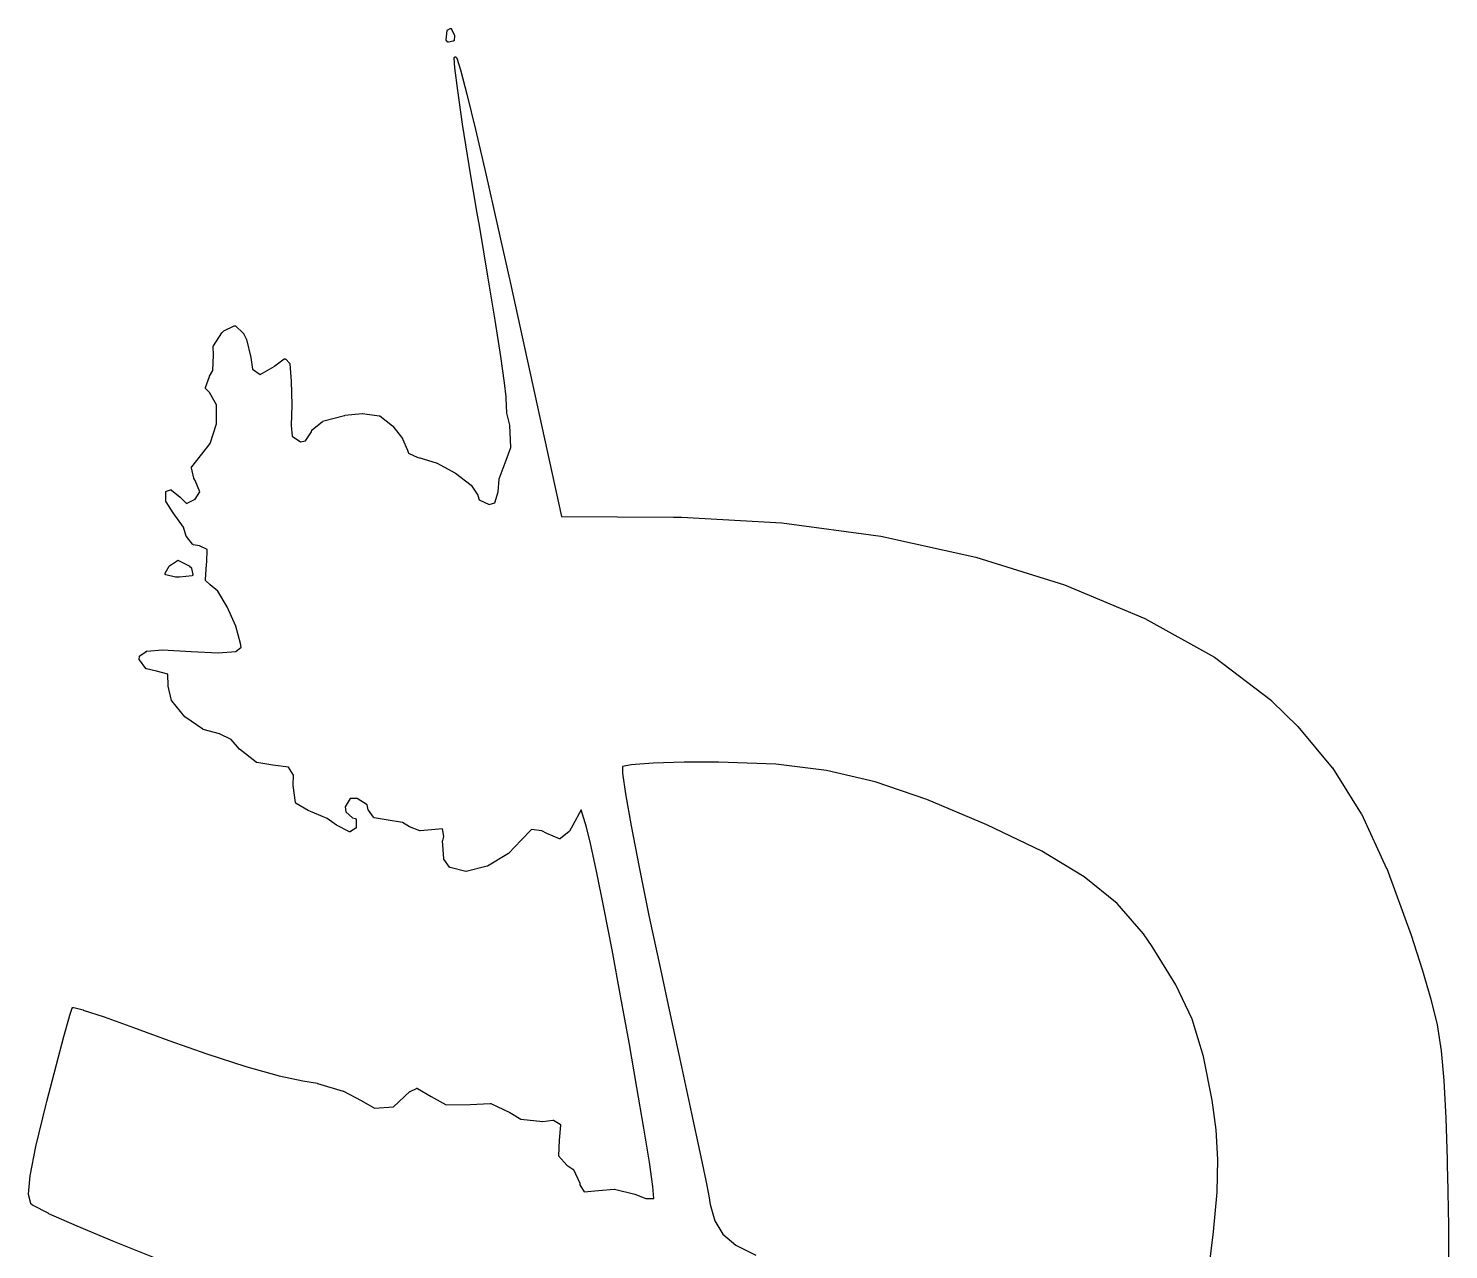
# Model space of a CAD drawing. Extents: x 42 to 258, y -102 to -28.
# Drawn here: x 124.07 to 130.65, y -83.6 to -77.94 of the extents above; entities that cross this region are included whole.
import ezdxf

# ---------------------------------------------------------------- set-up
doc = ezdxf.new("R2010")
doc.units = 0
doc.header["$MEASUREMENT"] = 0
doc.layers.add('BLACK', color=7, linetype='CONTINUOUS')

msp = doc.modelspace()

# ---------------------------------------------------------------- linework, layer by layer
at = {"layer": 'Black'}
for p, q in [((126.005, -77.9964), (126.009, -77.9533)), ((126.009, -77.9526), (126.01, -77.9519)), ((126.009, -77.9533), (126.009, -77.9526)), ((126.01, -77.9511), (126.011, -77.9504)), ((126.01, -77.9516), (126.01, -77.9511)), ((126.01, -77.9518), (126.01, -77.9516)), ((126.01, -77.9519), (126.01, -77.9518)), ((126.011, -77.9498), (126.012, -77.9494)), ((126.011, -77.9502), (126.011, -77.9498)), ((126.011, -77.9503), (126.011, -77.9502)), ((126.011, -77.9504), (126.011, -77.9503)), ((126.012, -77.9494), (126.023, -77.9437)), ((126.023, -77.9435), (126.024, -77.9433)), ((126.023, -77.9437), (126.023, -77.9435)), ((126.024, -77.9433), (126.025, -77.9432)), ((126.024, -77.9433), (126.024, -77.9433)), ((126.025, -77.9432), (126.025, -77.9432)), ((126.025, -77.9432), (126.026, -77.9432)), ((126.026, -77.9432), (126.026, -77.9433)), ((126.026, -77.9432), (126.026, -77.9432)), ((126.026, -77.9433), (126.027, -77.9435)), ((126.027, -77.9435), (126.027, -77.9436)), ((126.027, -77.9436), (126.028, -77.9438)), ((126.028, -77.9438), (126.028, -77.9439)), ((126.028, -77.9439), (126.028, -77.9443)), ((126.028, -77.9443), (126.029, -77.9447)), ((126.029, -77.9447), (126.029, -77.9449)), ((126.029, -77.9449), (126.029, -77.9451)), ((126.029, -77.9451), (126.029, -77.9456)), ((126.029, -77.9456), (126.03, -77.9461)), ((126.03, -77.9461), (126.043, -77.976)), ((126.005, -77.9966), (126.005, -77.9964)), ((126.005, -77.9968), (126.005, -77.9966)), ((126.005, -77.9974), (126.005, -77.9968)), ((126.005, -77.9981), (126.005, -77.9974)), ((126.005, -77.9983), (126.005, -77.9981)), ((126.005, -77.9985), (126.005, -77.9983)), ((126.005, -77.9991), (126.005, -77.9985)), ((126.006, -77.9997), (126.005, -77.9991)), ((126.006, -77.9998), (126.006, -77.9997)), ((126.006, -78), (126.006, -77.9998)), ((126.01, -78.0054), (126.006, -78)), ((126.01, -78.0055), (126.01, -78.0054)), ((126.011, -78.0056), (126.01, -78.0055)), ((126.011, -78.006), (126.011, -78.0056)), ((126.012, -78.0065), (126.011, -78.006)), ((126.012, -78.0066), (126.012, -78.0065)), ((126.012, -78.0065), (126.012, -78.0065)), ((126.013, -78.0069), (126.012, -78.0066)), ((126.013, -78.0071), (126.013, -78.0069)), ((126.014, -78.0072), (126.013, -78.0071)), ((126.013, -78.0071), (126.013, -78.0071)), ((126.015, -78.0071), (126.014, -78.0071)), ((126.014, -78.0071), (126.014, -78.0072)), ((126.037, -78.0021), (126.015, -78.0071)), ((126.015, -78.0071), (126.015, -78.0071)), ((126.015, -78.0071), (126.015, -78.0071)), ((126.038, -78.0018), (126.037, -78.0019)), ((126.037, -78.0019), (126.037, -78.0021)), ((126.039, -78.0014), (126.038, -78.0016)), ((126.038, -78.0016), (126.038, -78.0018)), ((126.04, -78.0002), (126.039, -78.0005)), ((126.039, -78.0005), (126.039, -78.0009)), ((126.039, -78.0009), (126.039, -78.0011)), ((126.039, -78.0011), (126.039, -78.0014)), ((126.041, -77.9987), (126.04, -77.9991)), ((126.04, -77.9991), (126.04, -77.9995)), ((126.04, -77.9995), (126.04, -77.9999)), ((126.04, -77.9999), (126.04, -78.0002)), ((126.043, -77.9787), (126.041, -77.9979)), ((126.041, -77.9979), (126.041, -77.9983)), ((126.041, -77.9983), (126.041, -77.9987)), ((126.043, -77.976), (126.043, -77.9765)), ((126.043, -77.9765), (126.043, -77.9769)), ((126.043, -77.9769), (126.043, -77.9773)), ((126.043, -77.9773), (126.043, -77.9777)), ((126.043, -77.9777), (126.043, -77.9782)), ((126.043, -77.9782), (126.043, -77.9787)), ((126.042, -78.0778), (126.043, -78.0772)), ((126.042, -78.0784), (126.042, -78.0778)), ((126.042, -78.0786), (126.042, -78.0784)), ((126.042, -78.0788), (126.042, -78.0786)), ((126.042, -78.0794), (126.042, -78.0788)), ((126.042, -78.0801), (126.042, -78.0794)), ((126.044, -78.1255), (126.042, -78.0801)), ((126.043, -78.0764), (126.044, -78.0759)), ((126.043, -78.0769), (126.043, -78.0764)), ((126.043, -78.077), (126.043, -78.0769)), ((126.043, -78.0772), (126.043, -78.077)), ((126.044, -78.0757), (126.045, -78.0754)), ((126.044, -78.0758), (126.044, -78.0757)), ((126.044, -78.0759), (126.044, -78.0758)), ((126.045, -78.0754), (126.045, -78.0751)), ((126.045, -78.0751), (126.046, -78.0751)), ((126.046, -78.075), (126.047, -78.0749)), ((126.046, -78.0751), (126.046, -78.075)), ((126.046, -78.075), (126.046, -78.075)), ((126.047, -78.0749), (126.047, -78.0749)), ((126.047, -78.0749), (126.047, -78.0749)), ((126.047, -78.0749), (126.048, -78.0751)), ((126.048, -78.0751), (126.049, -78.0753)), ((126.049, -78.0753), (126.049, -78.0754)), ((126.049, -78.0754), (126.049, -78.0754)), ((126.049, -78.0754), (126.05, -78.0759)), ((126.05, -78.0759), (126.05, -78.0762)), ((126.05, -78.0762), (126.053, -78.0789)), ((126.053, -78.0789), (126.053, -78.0793)), ((126.053, -78.0793), (126.054, -78.0796)), ((126.054, -78.0796), (126.054, -78.08)), ((126.054, -78.08), (126.054, -78.0803)), ((126.054, -78.0803), (126.054, -78.0807)), ((126.054, -78.0807), (126.054, -78.0811)), ((126.054, -78.0811), (126.071, -78.1347)), ((126.044, -78.1257), (126.044, -78.1255)), ((126.044, -78.1259), (126.044, -78.1257)), ((126.058, -78.2316), (126.044, -78.1259)), ((126.071, -78.1347), (126.071, -78.1348)), ((126.071, -78.1348), (126.071, -78.1349)), ((126.071, -78.1349), (126.1, -78.2476)), ((126.058, -78.2317), (126.058, -78.2316)), ((126.058, -78.2316), (126.058, -78.2316)), ((126.081, -78.3865), (126.058, -78.2317)), ((126.1, -78.2476), (126.1, -78.2476)), ((126.1, -78.2476), (126.1, -78.2477)), ((126.1, -78.2477), (126.14, -78.4112)), ((126.111, -78.5793), (126.081, -78.3865)), ((126.081, -78.3865), (126.081, -78.3865)), ((126.081, -78.3865), (126.081, -78.3865)), ((126.14, -78.4112), (126.14, -78.4113)), ((126.14, -78.4113), (126.14, -78.4113)), ((126.14, -78.4113), (126.188, -78.6175)), ((126.111, -78.5794), (126.111, -78.5793)), ((126.148, -78.7991), (126.111, -78.5794)), ((126.111, -78.5794), (126.111, -78.5794)), ((126.188, -78.6175), (126.188, -78.6175)), ((126.188, -78.6175), (126.188, -78.6175)), ((126.188, -78.6175), (126.243, -78.8582)), ((126.16, -78.8662), (126.148, -78.7991)), ((126.148, -78.7991), (126.148, -78.7991)), ((126.148, -78.7991), (126.148, -78.7991)), ((126.198, -79.0921), (126.16, -78.8662)), ((126.16, -78.8662), (126.16, -78.8662)), ((126.243, -78.8582), (126.243, -78.8582)), ((126.243, -78.8582), (126.243, -78.8582)), ((126.243, -78.8582), (126.302, -79.1252)), ((126.232, -79.2948), (126.198, -79.0921)), ((126.198, -79.0921), (126.198, -79.0921)), ((126.302, -79.1252), (126.302, -79.1252)), ((126.302, -79.1252), (126.302, -79.1252)), ((126.302, -79.1252), (126.539, -80.2046)), ((124.926, -79.415), (124.965, -79.3533)), ((124.965, -79.3527), (124.966, -79.3521)), ((124.965, -79.3533), (124.965, -79.3527)), ((124.966, -79.3521), (124.974, -79.3455)), ((124.974, -79.3455), (124.975, -79.3452)), ((124.975, -79.3449), (125.023, -79.3214)), ((124.975, -79.3452), (124.975, -79.3449)), ((125.023, -79.3214), (125.024, -79.3213)), ((125.024, -79.3211), (125.025, -79.3209)), ((125.024, -79.3213), (125.024, -79.3211)), ((125.024, -79.3211), (125.024, -79.3211)), ((125.025, -79.3209), (125.025, -79.3209)), ((125.025, -79.3209), (125.026, -79.3209)), ((125.026, -79.3209), (125.026, -79.321)), ((125.026, -79.321), (125.027, -79.321)), ((125.027, -79.321), (125.027, -79.3212)), ((125.027, -79.3212), (125.027, -79.3213)), ((125.027, -79.3213), (125.028, -79.3216)), ((125.028, -79.3216), (125.028, -79.3218)), ((125.028, -79.3218), (125.029, -79.322)), ((125.029, -79.322), (125.029, -79.3222)), ((125.029, -79.3222), (125.064, -79.3555)), ((126.258, -79.4632), (126.232, -79.2948)), ((126.232, -79.2948), (126.232, -79.2948)), ((124.925, -79.4156), (124.926, -79.415)), ((124.925, -79.4161), (124.925, -79.4156)), ((124.925, -79.4164), (124.925, -79.4161)), ((124.925, -79.4166), (124.925, -79.4164)), ((124.925, -79.4172), (124.925, -79.4166)), ((124.925, -79.4178), (124.925, -79.4172)), ((124.926, -79.4579), (124.925, -79.4178)), ((125.064, -79.3555), (125.065, -79.3562)), ((125.065, -79.3562), (125.065, -79.3569)), ((125.065, -79.3569), (125.079, -79.3845)), ((125.079, -79.3845), (125.08, -79.3851)), ((125.08, -79.3851), (125.08, -79.3856)), ((125.08, -79.3856), (125.099, -79.4676)), ((124.923, -79.5287), (124.926, -79.4579)), ((125.099, -79.4676), (125.099, -79.4678)), ((125.099, -79.4678), (125.099, -79.468)), ((125.099, -79.468), (125.108, -79.5219)), ((125.211, -79.5066), (125.254, -79.4751)), ((125.254, -79.475), (125.255, -79.4747)), ((125.254, -79.4751), (125.254, -79.475)), ((125.254, -79.4751), (125.254, -79.4751)), ((125.255, -79.4747), (125.256, -79.4743)), ((125.256, -79.4742), (125.257, -79.4741)), ((125.256, -79.4743), (125.256, -79.4742)), ((125.256, -79.4743), (125.256, -79.4743)), ((125.256, -79.4743), (125.256, -79.4743)), ((125.257, -79.4741), (125.257, -79.4741)), ((125.257, -79.4741), (125.257, -79.4741)), ((125.257, -79.4741), (125.258, -79.4743)), ((125.258, -79.4743), (125.259, -79.4745)), ((125.259, -79.4745), (125.259, -79.4746)), ((125.259, -79.4746), (125.259, -79.4746)), ((125.259, -79.4746), (125.26, -79.4751)), ((125.26, -79.4751), (125.26, -79.4755)), ((125.26, -79.4755), (125.26, -79.4756)), ((125.26, -79.4756), (125.261, -79.4756)), ((125.261, -79.4756), (125.279, -79.4944)), ((126.275, -79.5858), (126.258, -79.4632)), ((124.908, -79.5553), (124.923, -79.5287)), ((125.108, -79.5219), (125.143, -79.5469)), ((125.143, -79.5469), (125.207, -79.5105)), ((125.207, -79.5105), (125.211, -79.5069)), ((125.211, -79.5068), (125.211, -79.5066)), ((125.211, -79.5069), (125.211, -79.5068)), ((125.279, -79.4944), (125.279, -79.4951)), ((125.279, -79.4951), (125.28, -79.4958)), ((125.28, -79.4958), (125.28, -79.4958)), ((125.28, -79.4958), (125.28, -79.4958)), ((125.28, -79.4958), (125.28, -79.4966)), ((125.28, -79.4966), (125.28, -79.4974)), ((125.28, -79.4974), (125.287, -79.5776)), ((124.889, -79.6067), (124.908, -79.5561)), ((124.889, -79.6069), (124.889, -79.6067)), ((124.889, -79.607), (124.889, -79.6069)), ((124.889, -79.6077), (124.889, -79.607)), ((124.889, -79.6084), (124.889, -79.6077)), ((124.889, -79.6086), (124.889, -79.6084)), ((124.889, -79.6087), (124.889, -79.6086)), ((124.889, -79.6094), (124.889, -79.6087)), ((124.889, -79.6101), (124.889, -79.6094)), ((124.889, -79.6103), (124.889, -79.6101)), ((124.889, -79.6104), (124.889, -79.6103)), ((124.89, -79.611), (124.889, -79.6104)), ((124.89, -79.6117), (124.89, -79.611)), ((124.89, -79.6119), (124.89, -79.6117)), ((124.89, -79.6117), (124.89, -79.6117)), ((124.908, -79.6309), (124.89, -79.6119)), ((124.908, -79.5557), (124.908, -79.5553)), ((124.908, -79.5561), (124.908, -79.5557)), ((125.287, -79.5776), (125.287, -79.5778)), ((125.287, -79.5778), (125.287, -79.5779)), ((125.287, -79.5779), (125.289, -79.6882)), ((126.282, -79.6511), (126.275, -79.5858)), ((124.94, -79.6873), (124.908, -79.6309)), ((126.282, -79.6575), (126.282, -79.6511)), ((126.282, -79.6578), (126.282, -79.6575)), ((126.282, -79.658), (126.282, -79.6578)), ((126.286, -79.7254), (126.282, -79.658)), ((124.94, -79.7755), (124.94, -79.6873)), ((125.289, -79.6885), (125.286, -79.7831)), ((125.289, -79.6882), (125.289, -79.6883)), ((125.289, -79.6883), (125.289, -79.6885)), ((125.432, -79.7639), (125.534, -79.7364)), ((125.534, -79.7364), (125.535, -79.7364)), ((125.535, -79.7363), (125.616, -79.7271)), ((125.535, -79.7364), (125.535, -79.7363)), ((125.616, -79.7271), (125.616, -79.7271)), ((125.616, -79.7271), (125.617, -79.7271)), ((125.617, -79.7271), (125.694, -79.7384)), ((125.694, -79.7384), (125.695, -79.7386)), ((125.695, -79.7386), (125.695, -79.7386)), ((125.695, -79.7386), (125.695, -79.7388)), ((125.695, -79.7388), (125.696, -79.739)), ((125.696, -79.739), (125.696, -79.7392)), ((125.696, -79.7392), (125.697, -79.7394)), ((125.697, -79.7394), (125.756, -79.7855)), ((126.286, -79.7259), (126.286, -79.7254)), ((126.286, -79.7264), (126.286, -79.7259)), ((126.3, -79.7826), (126.286, -79.7264)), ((124.911, -79.8664), (124.94, -79.7755)), ((125.286, -79.7831), (125.291, -79.8325)), ((125.353, -79.8544), (125.381, -79.8132)), ((125.381, -79.8132), (125.382, -79.8058)), ((125.382, -79.8049), (125.382, -79.8041)), ((125.382, -79.8041), (125.382, -79.8041)), ((125.382, -79.8041), (125.383, -79.8041)), ((125.382, -79.8057), (125.382, -79.8049)), ((125.382, -79.8058), (125.382, -79.8057)), ((125.382, -79.8057), (125.382, -79.8057)), ((125.383, -79.8035), (125.384, -79.8028)), ((125.383, -79.8041), (125.383, -79.8035)), ((125.384, -79.8028), (125.431, -79.7648)), ((125.384, -79.8028), (125.384, -79.8028)), ((125.384, -79.8028), (125.384, -79.8028)), ((125.431, -79.7644), (125.432, -79.764)), ((125.431, -79.7646), (125.431, -79.7644)), ((125.431, -79.7648), (125.431, -79.7646)), ((125.431, -79.7648), (125.431, -79.7648)), ((125.432, -79.764), (125.432, -79.7639)), ((125.432, -79.764), (125.432, -79.764)), ((125.756, -79.7855), (125.757, -79.786)), ((125.757, -79.786), (125.757, -79.7864)), ((125.757, -79.7864), (125.802, -79.844)), ((126.304, -79.8847), (126.3, -79.7826)), ((124.873, -79.9161), (124.911, -79.8664)), ((125.291, -79.8325), (125.33, -79.8595)), ((125.33, -79.8595), (125.353, -79.8544)), ((125.802, -79.844), (125.802, -79.8446)), ((125.802, -79.8446), (125.803, -79.8451)), ((125.803, -79.8451), (125.825, -79.8976)), ((124.826, -79.9747), (124.873, -79.9161)), ((125.825, -79.8976), (125.825, -79.8979)), ((125.825, -79.8979), (125.825, -79.8981)), ((125.825, -79.8981), (125.83, -79.9124)), ((125.83, -79.9124), (125.873, -79.9325)), ((125.873, -79.9325), (125.881, -79.9328)), ((125.881, -79.9328), (125.881, -79.9329)), ((125.881, -79.9329), (125.882, -79.933)), ((125.882, -79.933), (125.959, -79.9562)), ((126.25, -80.0311), (126.282, -79.9434)), ((126.282, -79.9434), (126.304, -79.8847)), ((126.282, -79.9434), (126.282, -79.9434)), ((126.282, -79.9434), (126.282, -79.9434)), ((124.825, -79.9756), (124.826, -79.9752)), ((124.825, -79.9759), (124.825, -79.9756)), ((124.825, -79.9763), (124.825, -79.9759)), ((124.825, -79.9767), (124.825, -79.9763)), ((124.825, -79.9772), (124.825, -79.9767)), ((124.825, -79.9776), (124.825, -79.9772)), ((124.825, -79.978), (124.825, -79.9776)), ((124.825, -79.9785), (124.825, -79.978)), ((124.825, -79.9789), (124.825, -79.9785)), ((124.836, -80.0282), (124.825, -79.9789)), ((124.826, -79.9752), (124.826, -79.9747)), ((125.959, -79.9562), (125.96, -79.9564)), ((125.96, -79.9564), (125.96, -79.9566)), ((125.96, -79.9566), (126.048, -80.0039)), ((126.048, -80.0039), (126.048, -80.0041)), ((126.048, -80.0041), (126.048, -80.0043)), ((126.048, -80.0043), (126.12, -80.0594)), ((124.836, -80.0285), (124.836, -80.0282)), ((124.836, -80.0287), (124.836, -80.0285)), ((124.836, -80.0293), (124.836, -80.0287)), ((124.836, -80.0299), (124.836, -80.0293)), ((124.837, -80.03), (124.836, -80.0299)), ((124.837, -80.0303), (124.837, -80.03)), ((124.842, -80.0377), (124.837, -80.0303)), ((124.864, -80.0908), (124.842, -80.0377)), ((126.12, -80.0594), (126.121, -80.0599)), ((126.121, -80.0599), (126.121, -80.0607)), ((126.121, -80.0607), (126.151, -80.1071)), ((126.246, -80.0907), (126.25, -80.0325)), ((126.25, -80.0318), (126.25, -80.0311)), ((126.25, -80.0325), (126.25, -80.0318)), ((124.705, -80.0909), (124.706, -80.0903)), ((124.705, -80.0911), (124.705, -80.0909)), ((124.705, -80.0913), (124.705, -80.0911)), ((124.705, -80.092), (124.705, -80.0913)), ((124.705, -80.0926), (124.705, -80.092)), ((124.706, -80.1353), (124.705, -80.0926)), ((124.706, -80.0894), (124.707, -80.0889)), ((124.706, -80.0896), (124.706, -80.0894)), ((124.706, -80.0897), (124.706, -80.0896)), ((124.706, -80.0903), (124.706, -80.0897)), ((124.707, -80.1358), (124.706, -80.1353)), ((124.707, -80.0884), (124.708, -80.0882)), ((124.707, -80.0885), (124.707, -80.0884)), ((124.707, -80.0889), (124.707, -80.0885)), ((124.707, -80.1363), (124.707, -80.1358)), ((124.707, -80.1367), (124.707, -80.1363)), ((124.707, -80.137), (124.707, -80.1367)), ((124.707, -80.1375), (124.707, -80.137)), ((124.707, -80.1379), (124.707, -80.1375)), ((124.74, -80.1878), (124.707, -80.1379)), ((124.708, -80.088), (124.709, -80.0877)), ((124.708, -80.0882), (124.708, -80.088)), ((124.709, -80.0877), (124.728, -80.0821)), ((124.728, -80.082), (124.729, -80.0819)), ((124.728, -80.0821), (124.728, -80.082)), ((124.729, -80.0819), (124.729, -80.0819)), ((124.729, -80.0819), (124.729, -80.0819)), ((124.729, -80.0819), (124.73, -80.082)), ((124.73, -80.082), (124.731, -80.0822)), ((124.731, -80.0822), (124.731, -80.0822)), ((124.731, -80.0822), (124.731, -80.0823)), ((124.731, -80.0823), (124.732, -80.0827)), ((124.732, -80.0827), (124.732, -80.083)), ((124.732, -80.083), (124.772, -80.1157)), ((124.772, -80.1157), (124.772, -80.1159)), ((124.772, -80.1159), (124.772, -80.1161)), ((124.772, -80.1161), (124.801, -80.1457)), ((124.801, -80.1457), (124.842, -80.1253)), ((124.842, -80.1253), (124.864, -80.0908)), ((126.151, -80.1071), (126.152, -80.1077)), ((126.152, -80.1077), (126.152, -80.1082)), ((126.152, -80.1082), (126.158, -80.128)), ((126.158, -80.128), (126.204, -80.1498)), ((126.204, -80.1498), (126.23, -80.1417)), ((126.23, -80.1417), (126.246, -80.0907)), ((124.787, -80.2548), (124.74, -80.1878)), ((124.74, -80.1878), (124.74, -80.1878)), ((124.74, -80.1878), (124.74, -80.1878)), ((126.539, -80.2046), (127.058, -80.2079)), ((127.058, -80.2079), (127.058, -80.2079)), ((127.058, -80.2079), (127.058, -80.2079)), ((127.058, -80.2079), (127.094, -80.2083)), ((127.094, -80.2083), (127.094, -80.2083)), ((127.094, -80.2083), (127.095, -80.2083)), ((127.095, -80.2083), (127.56, -80.2341)), ((124.8, -80.2956), (124.787, -80.2548)), ((127.56, -80.2341), (127.56, -80.2341)), ((127.56, -80.2341), (127.56, -80.2341)), ((127.56, -80.2341), (128.018, -80.2971)), ((124.8, -80.2957), (124.8, -80.2956)), ((124.8, -80.2956), (124.8, -80.2956)), ((124.8, -80.2964), (124.8, -80.2957)), ((124.801, -80.2971), (124.8, -80.2964)), ((124.801, -80.2972), (124.801, -80.2971)), ((124.83, -80.3341), (124.801, -80.2972)), ((124.801, -80.2972), (124.801, -80.2972)), ((124.831, -80.3347), (124.83, -80.3341)), ((124.83, -80.3341), (124.83, -80.3341)), ((124.83, -80.3341), (124.83, -80.3341)), ((124.832, -80.3353), (124.831, -80.3347)), ((124.832, -80.3356), (124.832, -80.3353)), ((124.832, -80.3353), (124.832, -80.3353)), ((124.832, -80.3353), (124.832, -80.3353)), ((124.833, -80.3359), (124.832, -80.3356)), ((124.862, -80.3414), (124.833, -80.3359)), ((124.833, -80.3359), (124.833, -80.3359)), ((124.833, -80.3359), (124.833, -80.3359)), ((124.898, -80.3575), (124.862, -80.3414)), ((128.018, -80.2971), (128.018, -80.2971)), ((128.018, -80.2971), (128.018, -80.2971)), ((128.018, -80.2971), (128.458, -80.3941)), ((124.896, -80.4173), (124.898, -80.3575)), ((128.458, -80.3941), (128.458, -80.3941)), ((128.458, -80.3941), (128.458, -80.3942)), ((128.458, -80.3942), (128.869, -80.5219)), ((124.702, -80.4687), (124.703, -80.4685)), ((124.702, -80.4693), (124.702, -80.4687)), ((124.702, -80.4699), (124.702, -80.4693)), ((124.702, -80.4701), (124.702, -80.4699)), ((124.702, -80.4703), (124.702, -80.4701)), ((124.702, -80.471), (124.702, -80.4703)), ((124.702, -80.4716), (124.702, -80.471)), ((124.702, -80.4718), (124.702, -80.4716)), ((124.702, -80.4721), (124.702, -80.4718)), ((124.703, -80.4726), (124.702, -80.4721)), ((124.703, -80.4683), (124.721, -80.4358)), ((124.703, -80.4685), (124.703, -80.4683)), ((124.703, -80.4733), (124.703, -80.4726)), ((124.703, -80.4734), (124.703, -80.4733)), ((124.721, -80.4348), (124.722, -80.4344)), ((124.721, -80.4352), (124.721, -80.4348)), ((124.721, -80.4355), (124.721, -80.4352)), ((124.721, -80.4358), (124.721, -80.4355)), ((124.722, -80.434), (124.76, -80.4091)), ((124.722, -80.4342), (124.722, -80.434)), ((124.722, -80.4344), (124.722, -80.4342)), ((124.76, -80.4089), (124.761, -80.4084)), ((124.76, -80.4091), (124.76, -80.4089)), ((124.76, -80.4091), (124.76, -80.4091)), ((124.76, -80.4091), (124.76, -80.4091)), ((124.761, -80.4084), (124.761, -80.4084)), ((124.761, -80.4084), (124.761, -80.4084)), ((124.761, -80.4084), (124.762, -80.4084)), ((124.762, -80.4084), (124.763, -80.4083)), ((124.763, -80.4083), (124.763, -80.4083)), ((124.763, -80.4083), (124.764, -80.4085)), ((124.763, -80.4083), (124.763, -80.4083)), ((124.764, -80.4085), (124.765, -80.4088)), ((124.765, -80.4088), (124.765, -80.4088)), ((124.765, -80.4088), (124.765, -80.4088)), ((124.765, -80.4088), (124.814, -80.4337)), ((124.814, -80.4337), (124.815, -80.4342)), ((124.815, -80.4342), (124.816, -80.4347)), ((124.816, -80.4347), (124.824, -80.4436)), ((124.824, -80.4436), (124.824, -80.444)), ((124.824, -80.444), (124.825, -80.4444)), ((124.825, -80.4444), (124.825, -80.4447)), ((124.825, -80.4447), (124.825, -80.4451)), ((124.825, -80.4451), (124.825, -80.4455)), ((124.825, -80.4455), (124.825, -80.446)), ((124.825, -80.446), (124.831, -80.4734)), ((124.889, -80.4972), (124.894, -80.4269)), ((124.894, -80.4261), (124.896, -80.4173)), ((124.894, -80.4265), (124.894, -80.4261)), ((124.894, -80.4269), (124.894, -80.4265)), ((124.703, -80.4736), (124.703, -80.4734)), ((124.703, -80.4741), (124.703, -80.4736)), ((124.704, -80.4746), (124.703, -80.4741)), ((124.704, -80.4747), (124.704, -80.4746)), ((124.704, -80.4748), (124.704, -80.4747)), ((124.705, -80.4751), (124.704, -80.4748)), ((124.705, -80.4754), (124.705, -80.4751)), ((124.706, -80.4754), (124.705, -80.4754)), ((124.706, -80.4755), (124.706, -80.4754)), ((124.75, -80.4863), (124.706, -80.4755)), ((124.751, -80.4864), (124.75, -80.4863)), ((124.75, -80.4863), (124.75, -80.4863)), ((124.768, -80.4867), (124.751, -80.4864)), ((124.769, -80.4867), (124.768, -80.4867)), ((124.827, -80.4794), (124.769, -80.4867)), ((124.769, -80.4867), (124.769, -80.4867)), ((124.828, -80.479), (124.827, -80.4792)), ((124.827, -80.4792), (124.827, -80.4794)), ((124.829, -80.4785), (124.828, -80.4788)), ((124.828, -80.4788), (124.828, -80.4789)), ((124.828, -80.4789), (124.828, -80.479)), ((124.83, -80.4779), (124.829, -80.4781)), ((124.829, -80.4781), (124.829, -80.4785)), ((124.831, -80.4767), (124.83, -80.4773)), ((124.83, -80.4773), (124.83, -80.4778)), ((124.83, -80.4778), (124.83, -80.4779)), ((124.831, -80.4734), (124.831, -80.474)), ((124.831, -80.474), (124.831, -80.4746)), ((124.831, -80.4746), (124.831, -80.4749)), ((124.831, -80.4749), (124.831, -80.4751)), ((124.831, -80.4751), (124.831, -80.4757)), ((124.831, -80.4757), (124.831, -80.4763)), ((124.831, -80.4763), (124.831, -80.4765)), ((124.831, -80.4765), (124.831, -80.4767)), ((124.889, -80.4977), (124.889, -80.4972)), ((124.889, -80.4981), (124.889, -80.4977)), ((124.889, -80.4985), (124.889, -80.4981)), ((124.889, -80.499), (124.889, -80.4985)), ((124.889, -80.4994), (124.889, -80.499)), ((124.889, -80.4998), (124.889, -80.4994)), ((124.89, -80.5001), (124.889, -80.4998)), ((124.89, -80.5005), (124.89, -80.5001)), ((124.89, -80.5008), (124.89, -80.5005)), ((124.89, -80.5012), (124.89, -80.5008)), ((124.911, -80.5216), (124.89, -80.5012)), ((124.911, -80.5217), (124.911, -80.5216)), ((124.911, -80.5218), (124.911, -80.5217)), ((124.947, -80.5516), (124.911, -80.5218)), ((128.869, -80.5219), (128.869, -80.522)), ((128.869, -80.522), (128.87, -80.522)), ((128.87, -80.522), (129.242, -80.6773)), ((124.99, -80.624), (124.947, -80.5516)), ((125.03, -80.7138), (124.99, -80.624)), ((125.052, -80.794), (125.03, -80.7138)), ((129.242, -80.6773), (129.242, -80.6774)), ((129.242, -80.6774), (129.242, -80.6775)), ((129.242, -80.6775), (129.565, -80.8571)), ((125.054, -80.81), (125.052, -80.794)), ((124.582, -80.8661), (124.584, -80.8542)), ((124.582, -80.8664), (124.582, -80.8661)), ((124.582, -80.8667), (124.582, -80.8664)), ((124.582, -80.8672), (124.582, -80.8667)), ((124.582, -80.8678), (124.582, -80.8672)), ((124.582, -80.8681), (124.582, -80.8678)), ((124.582, -80.8684), (124.582, -80.8681)), ((124.584, -80.8531), (124.585, -80.8525)), ((124.584, -80.8538), (124.584, -80.8531)), ((124.584, -80.854), (124.584, -80.8538)), ((124.584, -80.8542), (124.584, -80.854)), ((124.585, -80.8517), (124.586, -80.8512)), ((124.585, -80.8522), (124.585, -80.8517)), ((124.585, -80.8524), (124.585, -80.8522)), ((124.585, -80.8525), (124.585, -80.8524)), ((124.586, -80.8509), (124.615, -80.8301)), ((124.586, -80.8511), (124.586, -80.8509)), ((124.586, -80.8512), (124.586, -80.8511)), ((124.615, -80.8299), (124.616, -80.8296)), ((124.615, -80.8301), (124.615, -80.8299)), ((124.616, -80.8295), (124.616, -80.8293)), ((124.616, -80.8293), (124.617, -80.8293)), ((124.616, -80.8296), (124.616, -80.8295)), ((124.617, -80.8292), (124.691, -80.8233)), ((124.617, -80.8293), (124.617, -80.8292)), ((124.691, -80.8233), (124.691, -80.8233)), ((124.691, -80.8233), (124.691, -80.8233)), ((124.691, -80.8233), (124.823, -80.8306)), ((124.823, -80.8306), (124.948, -80.8371)), ((124.948, -80.8371), (125.03, -80.8303)), ((125.03, -80.8303), (125.054, -80.81)), ((129.565, -80.8571), (129.565, -80.8574)), ((129.565, -80.8574), (129.565, -80.8575)), ((129.565, -80.8575), (129.828, -81.0583)), ((124.582, -80.8689), (124.582, -80.8684)), ((124.583, -80.8694), (124.582, -80.8689)), ((124.583, -80.8697), (124.583, -80.8694)), ((124.583, -80.8699), (124.583, -80.8697)), ((124.613, -80.9099), (124.583, -80.8699)), ((124.614, -80.9107), (124.613, -80.9099)), ((124.613, -80.9099), (124.613, -80.9099)), ((124.613, -80.9099), (124.613, -80.9099)), ((124.615, -80.9111), (124.614, -80.9107)), ((124.616, -80.9115), (124.615, -80.9111)), ((124.615, -80.9111), (124.615, -80.9111)), ((124.615, -80.9111), (124.615, -80.9111)), ((124.616, -80.9118), (124.616, -80.9115)), ((124.663, -80.922), (124.616, -80.9118)), ((124.616, -80.9118), (124.616, -80.9118)), ((124.616, -80.9118), (124.616, -80.9118)), ((124.715, -80.9363), (124.663, -80.922)), ((124.717, -80.9896), (124.715, -80.9363)), ((124.717, -80.9897), (124.717, -80.9896)), ((124.717, -80.9901), (124.717, -80.9897)), ((124.717, -80.9904), (124.717, -80.9901)), ((124.717, -80.9908), (124.717, -80.9904)), ((124.732, -81.0581), (124.717, -80.9908)), ((124.732, -81.0584), (124.732, -81.0581)), ((124.732, -81.0587), (124.732, -81.0584)), ((124.732, -81.0592), (124.732, -81.0587)), ((124.732, -81.0597), (124.732, -81.0592)), ((124.733, -81.06), (124.732, -81.0597)), ((124.733, -81.0602), (124.733, -81.06)), ((124.793, -81.1329), (124.733, -81.0602)), ((129.828, -81.0583), (129.828, -81.0585)), ((129.828, -81.0585), (129.828, -81.0587)), ((129.828, -81.0587), (129.951, -81.1786)), ((124.793, -81.1334), (124.793, -81.1329)), ((124.794, -81.1339), (124.793, -81.1334)), ((124.877, -81.1909), (124.794, -81.1339)), ((124.877, -81.1912), (124.877, -81.1909)), ((124.878, -81.1916), (124.877, -81.1912)), ((124.954, -81.2121), (124.878, -81.1916)), ((129.951, -81.1786), (129.951, -81.1788)), ((129.951, -81.1788), (129.951, -81.179)), ((129.951, -81.179), (130.11, -81.3695)), ((125.009, -81.2393), (124.954, -81.2121)), ((125.047, -81.2833), (125.009, -81.2393)), ((125.047, -81.2836), (125.047, -81.2833)), ((125.047, -81.284), (125.047, -81.2836)), ((125.125, -81.3443), (125.047, -81.284)), ((125.125, -81.3445), (125.125, -81.3443)), ((125.126, -81.3447), (125.125, -81.3445)), ((125.126, -81.3448), (125.126, -81.3447)), ((125.127, -81.3451), (125.126, -81.3448)), ((125.127, -81.3453), (125.127, -81.3451)), ((125.127, -81.3451), (125.127, -81.3451)), ((125.201, -81.3575), (125.127, -81.3453)), ((125.274, -81.3662), (125.201, -81.3575)), ((125.201, -81.3575), (125.201, -81.3575)), ((125.201, -81.3575), (125.201, -81.3575)), ((125.297, -81.4038), (125.274, -81.3662)), ((126.822, -81.3645), (126.821, -81.394)), ((126.821, -81.394), (126.835, -81.4899)), ((126.862, -81.3555), (126.822, -81.3645)), ((126.963, -81.348), (126.862, -81.3555)), ((127.107, -81.3437), (126.963, -81.348)), ((127.266, -81.3432), (127.107, -81.3437)), ((127.532, -81.3533), (127.266, -81.3432)), ((127.766, -81.3821), (127.532, -81.3533)), ((127.992, -81.4349), (127.766, -81.3821)), ((130.11, -81.3695), (130.11, -81.3698)), ((130.11, -81.3698), (130.111, -81.37)), ((130.111, -81.37), (130.244, -81.5833)), ((125.296, -81.4509), (125.297, -81.4038)), ((125.296, -81.4513), (125.296, -81.4509)), ((125.296, -81.4516), (125.296, -81.4513)), ((125.307, -81.5312), (125.296, -81.4516)), ((128.232, -81.5171), (127.992, -81.4349)), ((125.56, -81.5117), (125.536, -81.5505)), ((125.592, -81.5113), (125.56, -81.5117)), ((125.639, -81.5409), (125.592, -81.5113)), ((126.835, -81.4899), (126.861, -81.6385)), ((128.51, -81.6338), (128.232, -81.5171)), ((125.308, -81.5316), (125.307, -81.5312)), ((125.308, -81.5321), (125.308, -81.5316)), ((125.308, -81.5325), (125.308, -81.5321)), ((125.308, -81.5328), (125.308, -81.5325)), ((125.308, -81.5332), (125.308, -81.5328)), ((125.308, -81.5336), (125.308, -81.5332)), ((125.309, -81.5339), (125.308, -81.5336)), ((125.309, -81.5342), (125.309, -81.5339)), ((125.309, -81.5345), (125.309, -81.5342)), ((125.31, -81.5348), (125.309, -81.5345)), ((125.365, -81.5678), (125.31, -81.5348)), ((125.365, -81.568), (125.365, -81.5678)), ((125.365, -81.5682), (125.365, -81.568)), ((125.453, -81.6041), (125.365, -81.5682)), ((125.536, -81.5505), (125.54, -81.5744)), ((125.54, -81.5744), (125.571, -81.602)), ((125.643, -81.5644), (125.639, -81.5409)), ((125.644, -81.5645), (125.643, -81.5644)), ((125.644, -81.5647), (125.644, -81.5645)), ((125.644, -81.5653), (125.644, -81.5647)), ((125.644, -81.566), (125.644, -81.5653)), ((125.644, -81.5661), (125.644, -81.566)), ((125.644, -81.5663), (125.644, -81.5661)), ((125.668, -81.599), (125.644, -81.5663)), ((126.63, -81.5652), (126.592, -81.6359)), ((126.654, -81.6443), (126.63, -81.5652)), ((130.244, -81.5833), (130.244, -81.5836)), ((130.244, -81.5836), (130.245, -81.5838)), ((130.245, -81.5838), (130.362, -81.8365)), ((125.497, -81.6349), (125.453, -81.6041)), ((125.497, -81.6351), (125.497, -81.6349)), ((125.497, -81.6353), (125.497, -81.6351)), ((125.556, -81.666), (125.497, -81.6353)), ((125.586, -81.6494), (125.562, -81.6657)), ((125.571, -81.602), (125.584, -81.6053)), ((125.584, -81.6053), (125.584, -81.6055)), ((125.584, -81.6055), (125.585, -81.6057)), ((125.585, -81.6057), (125.585, -81.6059)), ((125.585, -81.6059), (125.586, -81.606)), ((125.586, -81.606), (125.586, -81.6064)), ((125.586, -81.6064), (125.586, -81.6068)), ((125.586, -81.6068), (125.587, -81.607)), ((125.587, -81.6489), (125.586, -81.6494)), ((125.587, -81.607), (125.587, -81.6072)), ((125.587, -81.6072), (125.587, -81.6078)), ((125.587, -81.6078), (125.587, -81.6083)), ((125.587, -81.6083), (125.587, -81.6085)), ((125.587, -81.6085), (125.588, -81.6088)), ((125.588, -81.6475), (125.587, -81.6482)), ((125.587, -81.6482), (125.587, -81.6483)), ((125.587, -81.6483), (125.587, -81.6484)), ((125.587, -81.6484), (125.587, -81.6489)), ((125.588, -81.6088), (125.588, -81.6094)), ((125.588, -81.6094), (125.588, -81.61)), ((125.588, -81.61), (125.588, -81.6451)), ((125.588, -81.6451), (125.588, -81.6459)), ((125.588, -81.6459), (125.588, -81.6466)), ((125.588, -81.6466), (125.588, -81.6467)), ((125.588, -81.6467), (125.588, -81.6468)), ((125.588, -81.6468), (125.588, -81.6475)), ((125.668, -81.5991), (125.668, -81.599)), ((125.668, -81.5993), (125.668, -81.5991)), ((125.669, -81.5997), (125.668, -81.5993)), ((125.669, -81.6002), (125.669, -81.5997)), ((125.669, -81.6003), (125.669, -81.6002)), ((125.669, -81.6004), (125.669, -81.6003)), ((125.67, -81.6006), (125.669, -81.6004)), ((125.671, -81.6009), (125.67, -81.6006)), ((125.671, -81.601), (125.671, -81.6009)), ((125.671, -81.6009), (125.671, -81.6009)), ((125.727, -81.6115), (125.671, -81.601)), ((125.802, -81.6234), (125.727, -81.6115)), ((125.727, -81.6115), (125.727, -81.6115)), ((125.727, -81.6115), (125.727, -81.6115)), ((125.834, -81.6437), (125.802, -81.6234)), ((125.835, -81.6439), (125.834, -81.6437)), ((125.835, -81.6441), (125.835, -81.6439)), ((125.882, -81.6621), (125.835, -81.6441)), ((125.936, -81.6568), (125.884, -81.6625)), ((125.988, -81.6524), (125.936, -81.6568)), ((125.993, -81.6876), (125.988, -81.6524)), ((126.4, -81.6557), (126.352, -81.7053)), ((126.448, -81.6619), (126.4, -81.6557)), ((126.592, -81.636), (126.576, -81.6639)), ((126.592, -81.6359), (126.592, -81.6359)), ((126.592, -81.6359), (126.592, -81.636)), ((126.674, -81.7208), (126.654, -81.6443)), ((126.861, -81.6385), (126.898, -81.83)), ((128.764, -81.7565), (128.51, -81.6338)), ((125.557, -81.666), (125.556, -81.666)), ((125.557, -81.6663), (125.557, -81.666)), ((125.557, -81.666), (125.557, -81.666)), ((125.558, -81.6665), (125.557, -81.6663)), ((125.559, -81.6665), (125.558, -81.6665)), ((125.558, -81.6665), (125.558, -81.6665)), ((125.558, -81.6665), (125.558, -81.6665)), ((125.56, -81.6665), (125.559, -81.6665)), ((125.561, -81.6661), (125.56, -81.6664)), ((125.56, -81.6664), (125.56, -81.6664)), ((125.56, -81.6664), (125.56, -81.6665)), ((125.562, -81.6658), (125.561, -81.6658)), ((125.561, -81.6658), (125.561, -81.6661)), ((125.562, -81.6657), (125.562, -81.6658)), ((125.882, -81.6622), (125.882, -81.6621)), ((125.882, -81.6623), (125.882, -81.6622)), ((125.883, -81.6624), (125.882, -81.6623)), ((125.884, -81.6624), (125.883, -81.6625)), ((125.883, -81.6625), (125.883, -81.6624)), ((125.884, -81.6625), (125.884, -81.6624)), ((125.988, -81.7087), (125.989, -81.7079)), ((125.993, -81.7906), (125.988, -81.7087)), ((125.989, -81.7072), (125.993, -81.6876)), ((125.989, -81.7079), (125.989, -81.7072)), ((126.352, -81.7054), (126.294, -81.7665)), ((126.352, -81.7053), (126.352, -81.7054)), ((126.471, -81.6746), (126.448, -81.6619)), ((126.471, -81.6747), (126.471, -81.6746)), ((126.471, -81.6749), (126.471, -81.6747)), ((126.53, -81.6984), (126.471, -81.6749)), ((126.53, -81.6985), (126.53, -81.6984)), ((126.53, -81.6984), (126.53, -81.6984)), ((126.53, -81.6986), (126.53, -81.6985)), ((126.531, -81.6988), (126.53, -81.6986)), ((126.532, -81.6987), (126.531, -81.6988)), ((126.531, -81.6988), (126.531, -81.6988)), ((126.531, -81.6988), (126.531, -81.6988)), ((126.533, -81.6986), (126.532, -81.6987)), ((126.534, -81.6981), (126.533, -81.6985)), ((126.533, -81.6985), (126.533, -81.6985)), ((126.533, -81.6985), (126.533, -81.6986)), ((126.535, -81.6977), (126.534, -81.6981)), ((126.575, -81.6653), (126.535, -81.6977)), ((126.535, -81.6977), (126.535, -81.6977)), ((126.535, -81.6977), (126.535, -81.6977)), ((126.576, -81.664), (126.575, -81.6646)), ((126.575, -81.6646), (126.575, -81.6653)), ((126.575, -81.6653), (126.575, -81.6653)), ((126.575, -81.6653), (126.575, -81.6653)), ((126.576, -81.6639), (126.576, -81.664)), ((126.576, -81.664), (126.576, -81.664)), ((126.701, -81.8492), (126.674, -81.7208)), ((126.293, -81.7673), (126.196, -81.8253)), ((126.294, -81.7669), (126.293, -81.7673)), ((126.294, -81.7665), (126.294, -81.7669)), ((128.96, -81.8749), (128.764, -81.7565)), ((125.994, -81.7911), (125.993, -81.7906)), ((125.994, -81.7916), (125.994, -81.7911)), ((125.994, -81.7919), (125.994, -81.7916)), ((125.994, -81.7923), (125.994, -81.7919)), ((125.994, -81.7927), (125.994, -81.7923)), ((125.994, -81.7931), (125.994, -81.7927)), ((126.02, -81.8302), (125.994, -81.7931)), ((126.02, -81.8303), (126.02, -81.8302)), ((126.02, -81.8302), (126.02, -81.8302)), ((126.021, -81.8308), (126.02, -81.8303)), ((126.021, -81.8314), (126.021, -81.8308)), ((126.021, -81.8315), (126.021, -81.8314)), ((126.022, -81.8318), (126.021, -81.8315)), ((126.021, -81.8315), (126.021, -81.8315)), ((126.023, -81.8322), (126.022, -81.8318)), ((126.095, -81.8505), (126.023, -81.8322)), ((126.023, -81.8322), (126.023, -81.8322)), ((126.023, -81.8322), (126.023, -81.8322)), ((126.096, -81.8506), (126.095, -81.8505)), ((126.097, -81.8506), (126.096, -81.8507)), ((126.096, -81.8507), (126.096, -81.8506)), ((126.098, -81.8505), (126.097, -81.8506)), ((126.097, -81.8506), (126.097, -81.8507)), ((126.097, -81.8507), (126.097, -81.8506)), ((126.195, -81.8258), (126.098, -81.8505)), ((126.196, -81.8255), (126.195, -81.8258)), ((126.196, -81.8253), (126.196, -81.8255)), ((126.735, -82.0177), (126.701, -81.8492)), ((126.898, -81.83), (126.944, -82.0547)), ((130.362, -81.8365), (130.363, -81.8367)), ((130.363, -81.8367), (130.363, -81.8369)), ((130.363, -81.8369), (130.475, -82.1454)), ((129.113, -81.9989), (128.96, -81.8749)), ((126.773, -82.2141), (126.735, -82.0177)), ((129.235, -82.139), (129.113, -81.9989)), ((126.944, -82.0547), (126.997, -82.3028)), ((129.276, -82.1973), (129.235, -82.139)), ((130.475, -82.1454), (130.475, -82.1455)), ((130.475, -82.1455), (130.475, -82.1456)), ((130.475, -82.1456), (130.526, -82.3038)), ((126.812, -82.4266), (126.773, -82.2141)), ((129.386, -82.3754), (129.276, -82.1973)), ((126.997, -82.3028), (127.043, -82.5123)), ((130.526, -82.3038), (130.526, -82.3039)), ((130.526, -82.3039), (130.526, -82.3039)), ((130.526, -82.3039), (130.567, -82.4415)), ((129.461, -82.5351), (129.386, -82.3754)), ((126.852, -82.643), (126.812, -82.4266)), ((126.812, -82.4266), (126.812, -82.4266)), ((130.567, -82.4415), (130.567, -82.4417)), ((130.567, -82.4417), (130.567, -82.4418)), ((130.567, -82.4418), (130.596, -82.5613)), ((124.259, -82.5214), (124.271, -82.4844)), ((124.271, -82.4844), (124.272, -82.4837)), ((124.272, -82.4829), (124.273, -82.4824)), ((124.272, -82.483), (124.272, -82.4829)), ((124.272, -82.4831), (124.272, -82.483)), ((124.272, -82.4837), (124.272, -82.4831)), ((124.273, -82.4817), (124.274, -82.4814)), ((124.273, -82.4818), (124.273, -82.4817)), ((124.273, -82.4824), (124.273, -82.4818)), ((124.273, -82.4818), (124.273, -82.4818)), ((124.274, -82.4814), (124.275, -82.4811)), ((124.275, -82.4811), (124.276, -82.4808)), ((124.276, -82.4808), (124.277, -82.4807)), ((124.276, -82.4808), (124.276, -82.4808)), ((124.277, -82.4807), (124.277, -82.4807)), ((124.277, -82.4807), (124.278, -82.4807)), ((124.278, -82.4807), (124.278, -82.4808)), ((124.278, -82.4808), (124.279, -82.4808)), ((124.279, -82.4808), (124.322, -82.4922)), ((124.322, -82.4922), (124.323, -82.4922)), ((124.323, -82.4922), (124.323, -82.4923)), ((124.323, -82.4923), (124.42, -82.5244)), ((127.043, -82.5123), (127.043, -82.5123)), ((127.043, -82.5123), (127.043, -82.5123)), ((127.043, -82.5123), (127.095, -82.755)), ((124.233, -82.6152), (124.259, -82.5216)), ((124.259, -82.5215), (124.259, -82.5214)), ((124.259, -82.5216), (124.259, -82.5215)), ((124.42, -82.5244), (124.42, -82.5245)), ((124.42, -82.5245), (124.42, -82.5245)), ((124.42, -82.5245), (124.556, -82.5729)), ((124.556, -82.5729), (124.556, -82.5729)), ((124.556, -82.5729), (124.556, -82.5729)), ((124.556, -82.5729), (124.719, -82.6332)), ((129.514, -82.7074), (129.461, -82.5351)), ((130.596, -82.5613), (130.596, -82.5615)), ((130.596, -82.5615), (130.596, -82.5617)), ((130.596, -82.5617), (130.615, -82.6813)), ((124.197, -82.7515), (124.233, -82.6152)), ((124.233, -82.6152), (124.233, -82.6152)), ((124.233, -82.6152), (124.233, -82.6152)), ((124.719, -82.6332), (124.895, -82.6957)), ((126.888, -82.8516), (126.852, -82.643)), ((124.895, -82.6957), (125.076, -82.7535)), ((129.553, -82.9096), (129.514, -82.7074)), ((130.615, -82.6813), (130.615, -82.6815)), ((130.615, -82.6815), (130.615, -82.6816)), ((130.615, -82.6816), (130.627, -82.8194)), ((124.155, -82.9168), (124.197, -82.7515)), ((124.197, -82.7515), (124.197, -82.7515)), ((124.197, -82.7515), (124.197, -82.7515)), ((125.076, -82.7535), (125.231, -82.797)), ((127.095, -82.755), (127.095, -82.755)), ((127.095, -82.755), (127.095, -82.755)), ((127.095, -82.755), (127.142, -82.9717)), ((125.231, -82.797), (125.341, -82.8198)), ((125.341, -82.8198), (125.409, -82.8319)), ((125.409, -82.8319), (125.409, -82.832)), ((125.409, -82.832), (125.409, -82.8321)), ((125.409, -82.8321), (125.528, -82.8681)), ((130.627, -82.8194), (130.627, -82.8195)), ((130.627, -82.8195), (130.627, -82.8196)), ((130.627, -82.8196), (130.636, -82.9937)), ((125.528, -82.8681), (125.528, -82.8683)), ((125.528, -82.8683), (125.529, -82.8685)), ((125.529, -82.8685), (125.61, -82.9121)), ((125.761, -82.9405), (125.837, -82.8703)), ((125.837, -82.8703), (125.838, -82.87)), ((125.838, -82.8695), (125.867, -82.8554)), ((125.838, -82.87), (125.838, -82.8695)), ((125.867, -82.8554), (125.868, -82.8552)), ((125.868, -82.8552), (125.868, -82.855)), ((125.868, -82.855), (125.868, -82.855)), ((125.868, -82.855), (125.869, -82.855)), ((125.869, -82.855), (125.869, -82.855)), ((125.869, -82.855), (125.87, -82.855)), ((125.87, -82.855), (125.87, -82.8551)), ((125.87, -82.8551), (125.87, -82.8551)), ((125.87, -82.8551), (125.871, -82.8554)), ((125.871, -82.8554), (125.872, -82.8556)), ((125.872, -82.8556), (125.935, -82.8927)), ((125.935, -82.8927), (126.005, -82.9322)), ((126.92, -83.0402), (126.888, -82.8516)), ((126.888, -82.8516), (126.888, -82.8516)), ((124.104, -83.125), (124.151, -82.9291)), ((124.151, -82.929), (124.155, -82.9168)), ((124.151, -82.9291), (124.151, -82.929)), ((124.151, -82.9291), (124.151, -82.9291)), ((124.155, -82.9168), (124.155, -82.9168)), ((124.155, -82.9168), (124.155, -82.9168)), ((125.61, -82.9121), (125.61, -82.9121)), ((125.61, -82.9121), (125.61, -82.9121)), ((125.61, -82.9121), (125.672, -82.9468)), ((125.672, -82.9468), (125.761, -82.9405)), ((126.005, -82.9322), (126.116, -82.9305)), ((126.116, -82.9305), (126.209, -82.925)), ((126.209, -82.925), (126.21, -82.925)), ((126.21, -82.925), (126.21, -82.925)), ((126.21, -82.925), (126.211, -82.9251)), ((126.211, -82.9251), (126.211, -82.9252)), ((126.211, -82.9252), (126.211, -82.9254)), ((126.211, -82.9254), (126.212, -82.9255)), ((126.212, -82.9255), (126.299, -82.967)), ((126.299, -82.967), (126.299, -82.9671)), ((126.299, -82.9671), (126.3, -82.9672)), ((126.3, -82.9672), (126.35, -82.9976)), ((127.142, -82.9717), (127.142, -82.9717)), ((127.142, -82.9717), (127.142, -82.9717)), ((127.142, -82.9717), (127.18, -83.1512)), ((129.572, -83.048), (129.553, -82.9096)), ((126.35, -82.9976), (126.452, -83.0084)), ((126.452, -83.0084), (126.499, -83.0022)), ((126.499, -83.0022), (126.499, -83.0022)), ((126.499, -83.0022), (126.5, -83.0022)), ((126.5, -83.0022), (126.5, -83.0022)), ((126.5, -83.0022), (126.5, -83.0022)), ((126.5, -83.0022), (126.501, -83.0025)), ((126.501, -83.0025), (126.502, -83.0028)), ((126.502, -83.0028), (126.532, -83.0211)), ((126.535, -83.0259), (126.528, -83.0948)), ((126.532, -83.0211), (126.532, -83.0213)), ((126.532, -83.0213), (126.533, -83.0213)), ((126.533, -83.0213), (126.533, -83.0218)), ((126.533, -83.0218), (126.534, -83.0223)), ((126.534, -83.0223), (126.534, -83.0224)), ((126.534, -83.0224), (126.534, -83.0226)), ((126.534, -83.0226), (126.534, -83.0232)), ((126.534, -83.0232), (126.534, -83.0238)), ((126.534, -83.0238), (126.534, -83.024)), ((126.534, -83.024), (126.535, -83.0242)), ((126.535, -83.0242), (126.535, -83.0248)), ((126.535, -83.0248), (126.535, -83.0255)), ((126.535, -83.0255), (126.535, -83.0257)), ((126.535, -83.0257), (126.535, -83.0259)), ((130.636, -82.9937), (130.636, -82.9937)), ((130.636, -82.9937), (130.636, -82.9938)), ((130.636, -82.9938), (130.642, -83.1848)), ((126.528, -83.0948), (126.525, -83.1688)), ((126.946, -83.197), (126.92, -83.0402)), ((129.58, -83.1851), (129.572, -83.048)), ((124.077, -83.2607), (124.104, -83.1252)), ((124.104, -83.1251), (124.104, -83.125)), ((124.104, -83.1252), (124.104, -83.1251)), ((126.525, -83.1688), (126.564, -83.2111)), ((127.18, -83.1512), (127.18, -83.1512)), ((127.18, -83.1512), (127.18, -83.1513)), ((127.18, -83.1513), (127.207, -83.2823)), ((126.564, -83.2111), (126.592, -83.2293)), ((126.592, -83.2293), (126.593, -83.2296)), ((126.593, -83.2296), (126.593, -83.2299)), ((126.593, -83.2299), (126.593, -83.2302)), ((126.593, -83.2302), (126.593, -83.2305)), ((126.593, -83.2305), (126.594, -83.2309)), ((126.594, -83.2309), (126.594, -83.2314)), ((126.594, -83.2314), (126.624, -83.2945)), ((126.962, -83.3098), (126.946, -83.197)), ((129.576, -83.3369), (129.58, -83.1851)), ((130.642, -83.1848), (130.642, -83.1848)), ((130.642, -83.1848), (130.643, -83.2222)), ((130.643, -83.2222), (130.643, -83.2223)), ((130.643, -83.2223), (130.643, -83.2223)), ((130.643, -83.2223), (130.644, -83.2575)), ((124.069, -83.3452), (124.077, -83.2612)), ((124.077, -83.2609), (124.077, -83.2607)), ((124.077, -83.2612), (124.077, -83.2609)), ((126.624, -83.2945), (126.624, -83.2947)), ((126.624, -83.2947), (126.624, -83.2948)), ((126.624, -83.2948), (126.624, -83.2955)), ((126.624, -83.2955), (126.624, -83.2962)), ((126.624, -83.2962), (126.624, -83.2964)), ((126.624, -83.2964), (126.624, -83.2965)), ((126.624, -83.2965), (126.624, -83.3032)), ((127.207, -83.2823), (127.207, -83.2824)), ((127.207, -83.2824), (127.207, -83.2824)), ((127.207, -83.2824), (127.221, -83.3538)), ((130.644, -83.2575), (130.644, -83.2575)), ((130.644, -83.2575), (130.644, -83.2575)), ((130.644, -83.2575), (130.649, -83.492)), ((124.07, -83.346), (124.069, -83.3452)), ((124.07, -83.3469), (124.07, -83.346)), ((124.08, -83.3883), (124.07, -83.3469)), ((126.624, -83.3032), (126.644, -83.3343)), ((126.644, -83.3343), (126.71, -83.3282)), ((126.71, -83.3282), (126.783, -83.3227)), ((126.71, -83.3282), (126.71, -83.3282)), ((126.71, -83.3282), (126.71, -83.3282)), ((126.783, -83.3227), (126.784, -83.3228)), ((126.784, -83.3228), (126.785, -83.3228)), ((126.785, -83.3228), (126.878, -83.3455)), ((126.878, -83.3455), (126.878, -83.3456)), ((126.878, -83.3456), (126.879, -83.3457)), ((126.879, -83.3457), (126.929, -83.3662)), ((126.929, -83.3662), (126.967, -83.366)), ((126.967, -83.366), (126.962, -83.3098)), ((127.221, -83.3538), (127.221, -83.3538)), ((127.221, -83.3538), (127.221, -83.3539)), ((127.221, -83.3539), (127.228, -83.3943)), ((129.56, -83.5195), (129.576, -83.3369)), ((124.08, -83.3889), (124.08, -83.3883)), ((124.08, -83.3895), (124.08, -83.3889)), ((124.08, -83.3897), (124.08, -83.3895)), ((124.08, -83.3899), (124.08, -83.3897)), ((124.081, -83.3904), (124.08, -83.3899)), ((124.081, -83.3909), (124.081, -83.3904)), ((124.087, -83.3958), (124.081, -83.3909)), ((124.087, -83.3962), (124.087, -83.3958)), ((124.088, -83.3966), (124.087, -83.3962)), ((124.164, -83.436), (124.088, -83.3966)), ((127.228, -83.3943), (127.25, -83.4699)), ((124.164, -83.4361), (124.164, -83.436)), ((124.164, -83.436), (124.164, -83.436)), ((124.295, -83.4945), (124.164, -83.4361)), ((124.468, -83.5666), (124.295, -83.4945)), ((124.295, -83.4945), (124.295, -83.4945)), ((124.295, -83.4945), (124.295, -83.4945)), ((127.25, -83.4699), (127.286, -83.5304)), ((130.649, -83.492), (130.649, -83.4921)), ((130.649, -83.4921), (130.649, -83.4921)), ((130.649, -83.4921), (130.649, -83.6794)), ((127.286, -83.5304), (127.346, -83.5816)), ((129.531, -83.7487), (129.56, -83.5195)), ((124.669, -83.6471), (124.468, -83.5666)), ((124.468, -83.5666), (124.468, -83.5666)), ((124.468, -83.5666), (124.468, -83.5666)), ((127.346, -83.5816), (127.44, -83.6289))]:
    msp.add_line(p, q, dxfattribs=at)

doc.saveas('drawing.dxf')
